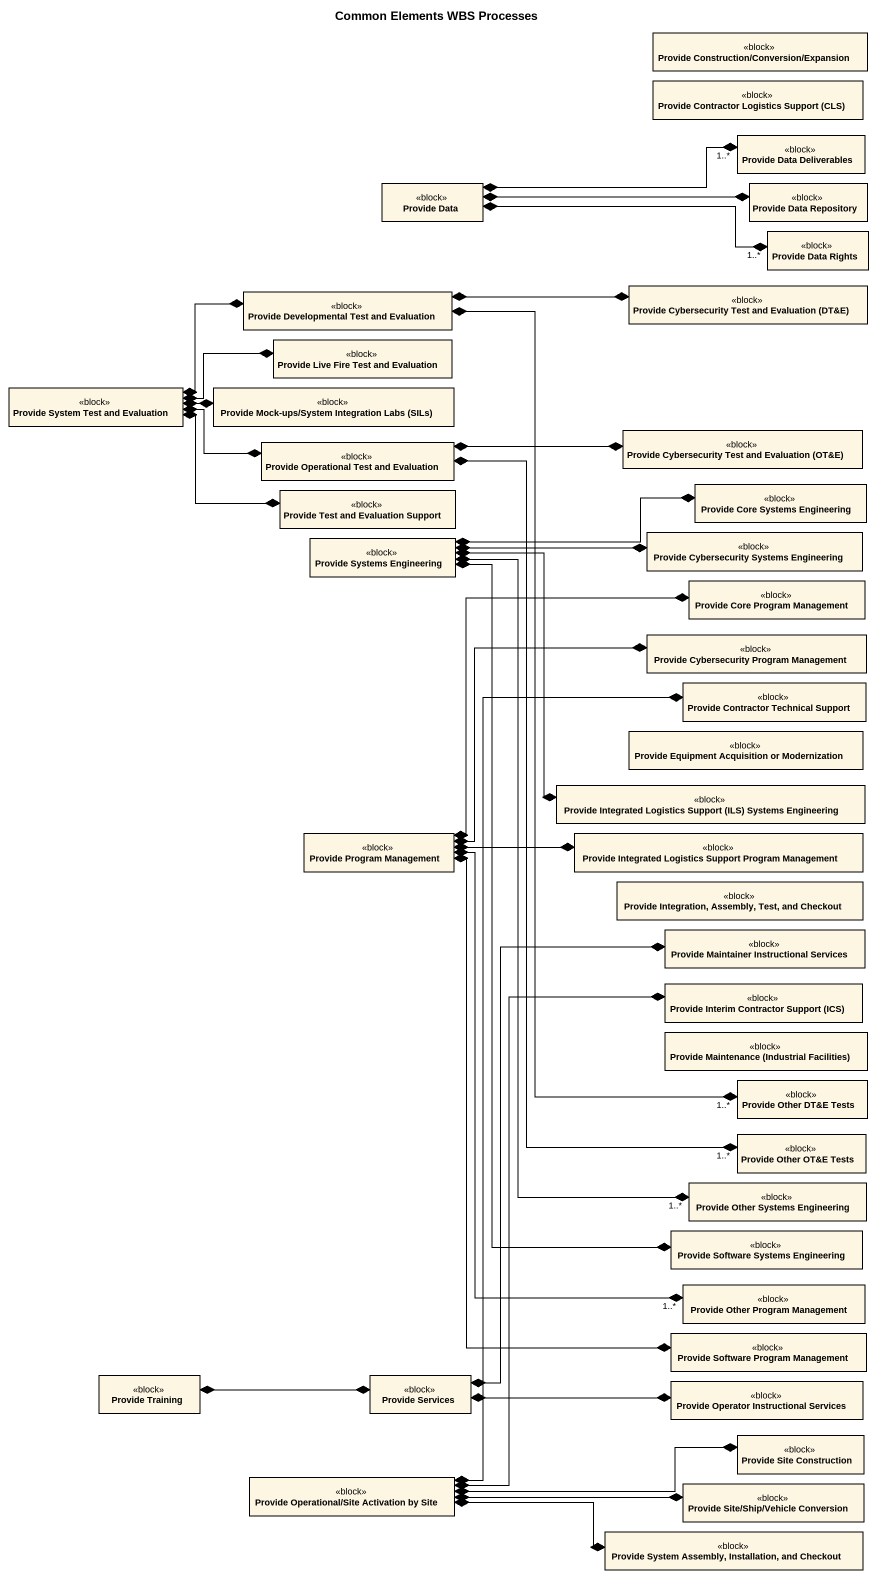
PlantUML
@startuml
title Common Elements WBS Processes
hide circle
hide empty members
class "Provide Construction/Conversion/Expansion" as Provide_Construction <<block>>
class "Provide Contractor Logistics Support (CLS)" as Provide_Contractor <<block>>
class "Provide Data Deliverables" as Provide_Data_Deliverables <<block>>
class "Provide Data" as Provide_Data <<block>>
class "Provide Data Repository" as Provide_Data_Repository <<block>>
class "Provide Data Rights" as Provide_Data_Rights <<block>>
class "Provide Developmental Test and Evaluation" as Provide_Developmental_Test <<block>>
class "Provide Cybersecurity Test and Evaluation (DT&E)" as Provide_Cybersecurity_Test <<block>>
class "Provide Live Fire Test and Evaluation" as Provide_Live_Fire_Test_and <<block>>
class "Provide System Test and Evaluation" as Provide_System_Test_and <<block>>
class "Provide Mock-ups/System Integration Labs (SILs)" as Provide_Mock_ups_System <<block>>
class "Provide Operational Test and Evaluation" as Provide_Operational_Test <<block>>
class "Provide Cybersecurity Test and Evaluation (OT&E)" as Provide_Cybersecurity_Test_2 <<block>>
class "Provide Test and Evaluation Support" as Provide_Test_and_Evaluation <<block>>
class "Provide Core Systems Engineering" as Provide_Core_Systems <<block>>
class "Provide Systems Engineering" as Provide_Systems_Engineering <<block>>
class "Provide Cybersecurity Systems Engineering" as Provide_Cybersecurity <<block>>
class "Provide Core Program Management" as Provide_Core_Program <<block>>
class "Provide Cybersecurity Program Management" as Provide_Cybersecurity_2 <<block>>
class "Provide Contractor Technical Support" as Provide_Contractor_2 <<block>>
class "Provide Equipment Acquisition or Modernization" as Provide_Equipment <<block>>
class "Provide Integrated Logistics Support (ILS) Systems Engineering" as Provide_Integrated <<block>>
class "Provide Program Management" as Provide_Program_Management <<block>>
class "Provide Integrated Logistics Support Program Management" as Provide_Integrated_2 <<block>>
class "Provide Integration, Assembly, Test, and Checkout" as Provide_Integration <<block>>
class "Provide Maintainer Instructional Services" as Provide_Maintainer <<block>>
class "Provide Interim Contractor Support (ICS)" as Provide_Interim_Contractor <<block>>
class "Provide Maintenance (Industrial Facilities)" as Provide_Maintenance <<block>>
class "Provide Other DT&E Tests" as Provide_Other_DT_E_Tests <<block>>
class "Provide Other OT&E Tests" as Provide_Other_OT_E_Tests <<block>>
class "Provide Other Systems Engineering" as Provide_Other_Systems <<block>>
class "Provide Software Systems Engineering" as Provide_Software_Systems <<block>>
class "Provide Other Program Management" as Provide_Other_Program <<block>>
class "Provide Software Program Management" as Provide_Software_Program <<block>>
class "Provide Training" as Provide_Training <<block>>
class "Provide Services" as Provide_Services <<block>>
class "Provide Operator Instructional Services" as Provide_Operator <<block>>
class "Provide Site Construction" as Provide_Site_Construction <<block>>
class "Provide Operational/Site Activation by Site" as Provide_Operational_Site <<block>>
class "Provide Site/Ship/Vehicle Conversion" as Provide_Site_Ship_Vehicle <<block>>
class "Provide System Assembly, Installation, and Checkout" as Provide_System_Assembly <<block>>
Provide_Data *-right-* "1..*" Provide_Data_Deliverables
Provide_Data *-right-* Provide_Data_Repository
Provide_Data *-right-* "1..*" Provide_Data_Rights
Provide_Developmental_Test *-right-* Provide_Cybersecurity_Test
Provide_Developmental_Test *--* "1..*" Provide_Other_DT_E_Tests
Provide_System_Test_and *-right-* Provide_Developmental_Test
Provide_System_Test_and *-right-* Provide_Live_Fire_Test_and
Provide_System_Test_and *-right-* Provide_Mock_ups_System
Provide_System_Test_and *-right-* Provide_Operational_Test
Provide_System_Test_and *-right-* Provide_Test_and_Evaluation
Provide_Operational_Test *-right-* Provide_Cybersecurity_Test_2
Provide_Operational_Test *--* "1..*" Provide_Other_OT_E_Tests
Provide_Systems_Engineering *-right-* Provide_Core_Systems
Provide_Systems_Engineering *-right-* Provide_Cybersecurity
Provide_Systems_Engineering *--* Provide_Integrated
Provide_Systems_Engineering *--* "1..*" Provide_Other_Systems
Provide_Systems_Engineering *--* Provide_Software_Systems
Provide_Program_Management *-up-* Provide_Core_Program
Provide_Program_Management *-right-* Provide_Cybersecurity_2
Provide_Program_Management *-right-* Provide_Integrated_2
Provide_Program_Management *--* "1..*" Provide_Other_Program
Provide_Program_Management *--* Provide_Software_Program
Provide_Training *-right-* Provide_Services
Provide_Services *-up-* Provide_Maintainer
Provide_Services *-right-* Provide_Operator
Provide_Operational_Site *-up-* Provide_Contractor_2
Provide_Operational_Site *-up-* Provide_Interim_Contractor
Provide_Operational_Site *-right-* Provide_Site_Construction
Provide_Operational_Site *-right-* Provide_Site_Ship_Vehicle
Provide_Operational_Site *-right-* Provide_System_Assembly
@enduml
